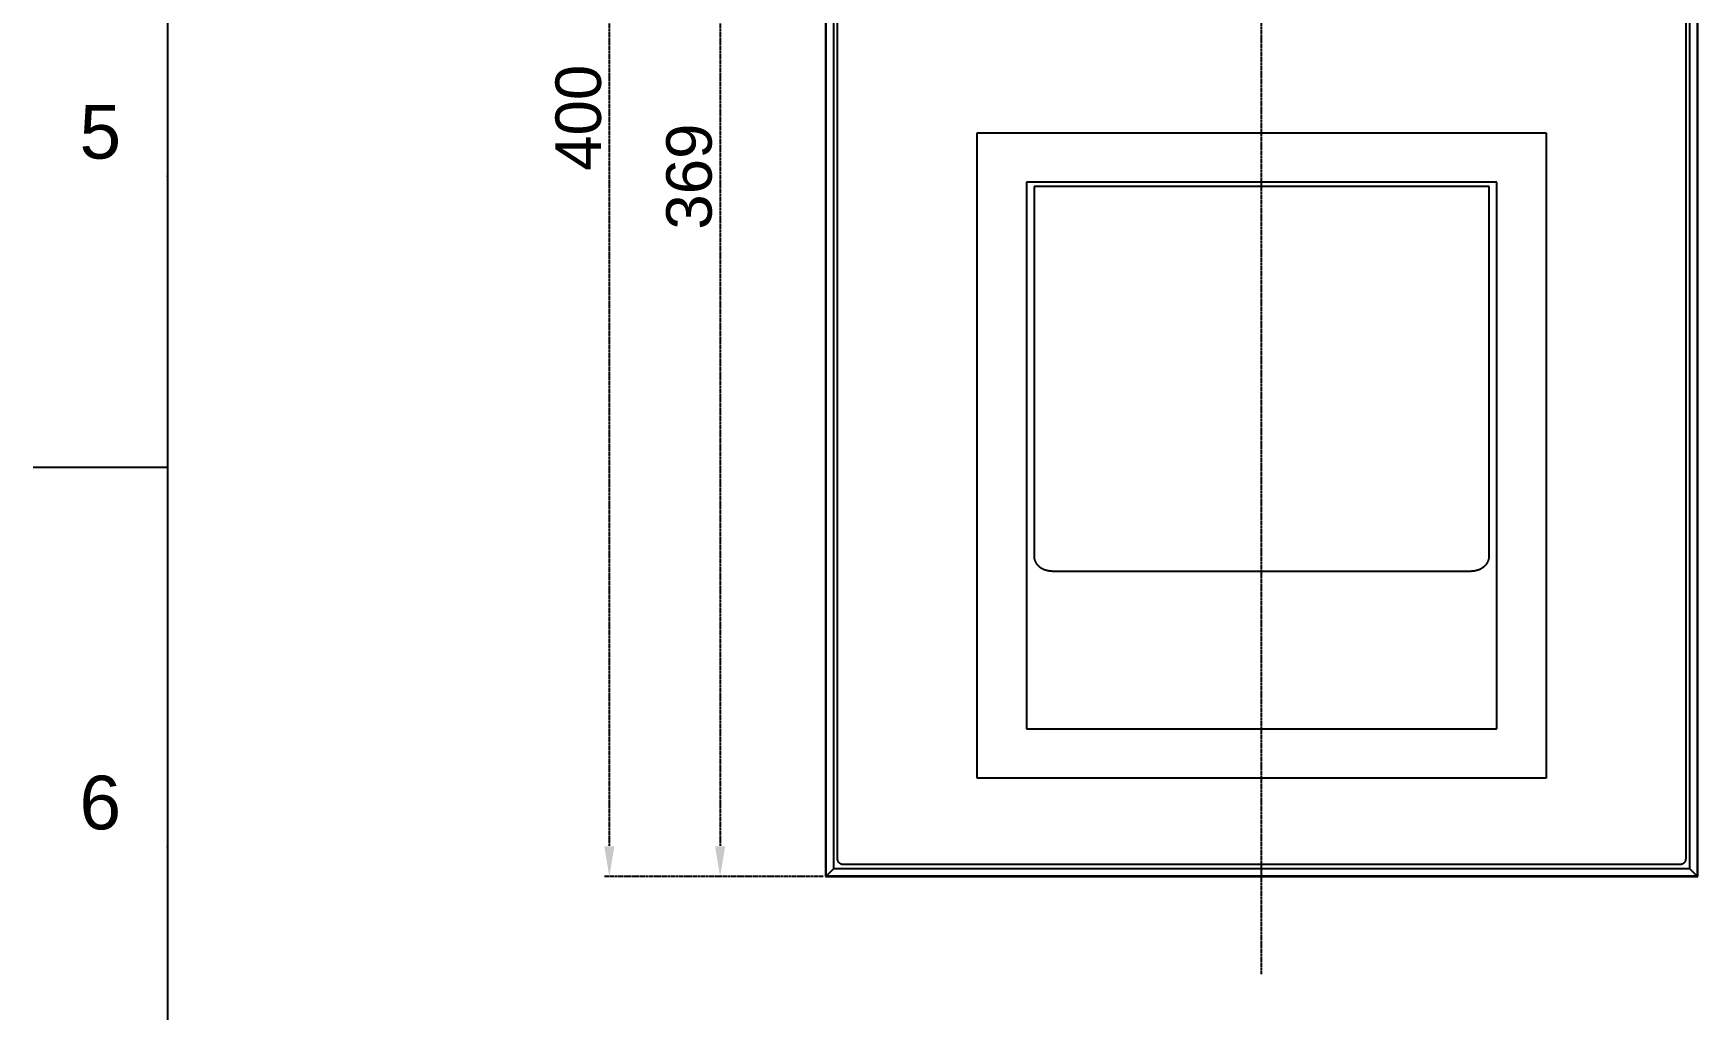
# Model space of a CAD drawing. Header units: millimetres. Extents: x 3663 to 4713, y -1 to 1484.
# Drawn here: x 3663 to 4102, y 422 to 679.3 of the extents above; entities that cross this region are included whole.
import ezdxf

# ---------------------------------------------------------------- set-up
doc = ezdxf.new("R2010")
doc.units = ezdxf.units.MM
doc.header["$LTSCALE"] = 0.1
doc.linetypes.add('CENTER', pattern=[0.6, 0.375, -0.075, 0.075, -0.075])
doc.layers.add('______', color=1, linetype='CENTER')
doc.layers.add('__________', color=255, linetype='Continuous')
doc.styles.get("Standard").update_dxf_attribs({"font": 'arial.ttf'})
doc.dimstyles.new('ISO-25', dxfattribs={"dimtxt": 12, "dimasz": 8, "dimexe": 1.25, "dimexo": 0.625, "dimgap": 2, "dimtad": 1, "dimtxsty": 'Standard', "dimcen": 2.5, "dimadec": 0, "dimazin": 0, "dimtfac": 1, "dimtmove": 0, "dimatfit": 3, "dimfxl": 1, "dimarcsym": 0})

# ---------------------------------------------------------------- blocks, each defined once
blk = doc.blocks.new('*D25')
at = {"layer": '______', "color": 0, "lineweight": -2, "transparency": 16777216}
for p, q in [((3936.34, 826.04), (3842.91, 826.04)), ((3844.16, 818.04), (3844.16, 465.04)), ((3871.34, 457.04), (3842.91, 457.04))]:
    blk.add_line(p, q, dxfattribs=at)
at = {"layer": '______', "color": 0, "transparency": 16777216}
for points in [[(3842.83, 818.04), (3845.49, 818.04), (3844.16, 826.04)], [(3842.83, 465.04), (3845.49, 465.04), (3844.16, 457.04)]]:
    blk.add_solid(points, dxfattribs=at)
at = {"layer": 'Defpoints', "color": 0, "transparency": 16777216}
for p in [(3936.96, 826.04), (3844.16, 457.04), (3871.96, 457.04)]:
    blk.add_point(p, dxfattribs=at)
at = {"layer": '______', "color": 0, "transparency": 16777216, "insert": (3836.03, 641.54), "char_height": 12, "attachment_point": 5, "rotation": 90}
blk.add_mtext('369', dxfattribs=at)
blk = doc.blocks.new('*D26')
at = {"layer": '______', "color": 0, "lineweight": -2, "transparency": 16777216}
for p, q in [((3871.34, 857.04), (3813.69, 857.04)), ((3814.94, 849.04), (3814.94, 465.04)), ((3871.34, 457.04), (3813.69, 457.04))]:
    blk.add_line(p, q, dxfattribs=at)
at = {"layer": '______', "color": 0, "transparency": 16777216}
for points in [[(3813.61, 849.04), (3816.28, 849.04), (3814.94, 857.04)], [(3813.61, 465.04), (3816.28, 465.04), (3814.94, 457.04)]]:
    blk.add_solid(points, dxfattribs=at)
at = {"layer": 'Defpoints', "color": 0, "transparency": 16777216}
for p in [(3871.96, 857.04), (3814.94, 457.04), (3871.96, 457.04)]:
    blk.add_point(p, dxfattribs=at)
at = {"layer": '______', "color": 0, "transparency": 16777216, "insert": (3806.82, 657.04), "char_height": 12, "attachment_point": 5, "rotation": 90}
blk.add_mtext('400', dxfattribs=at)

msp = doc.modelspace()

# ---------------------------------------------------------------- linework, layer by layer
for p, q in [((3698.388, 1448.705), (3698.388, 34.564)), ((3698.388, 564.867), (3663.034, 564.867))]:
    msp.add_line(p, q)
for p in [(3698.388, 641.634), (3698.388, 464.867)]:
    msp.add_point(p)
at = {"layer": '______', "color": 1}
msp.add_line((3986.964, 431.355), (3986.964, 869.387), dxfattribs=at)
at = {"layer": '__________'}
for p, q in [((3871.964, 857.041), (3871.964, 457.041)), ((3872.103, 457.181), (3872.103, 856.902)), ((4101.824, 856.902), (4101.824, 457.181)), ((4101.964, 457.041), (4101.964, 857.041)), ((3874.138, 459.216), (3874.138, 854.867)), ((3875.138, 461.68), (3875.138, 852.367)), ((4098.789, 852.403), (4098.789, 461.716)), ((4099.789, 854.867), (4099.789, 459.216)), ((3911.964, 653.041), (4061.964, 653.041)), ((3911.964, 483.041), (3911.964, 653.041)), ((4061.964, 653.041), (4061.964, 483.041)), ((3924.964, 640.041), (3924.964, 496.041)), ((4048.964, 640.041), (3924.964, 640.041)), ((4046.964, 638.941), (3926.964, 638.94)), ((3926.964, 638.94), (3926.964, 541.399)), ((4046.964, 541.399), (4046.964, 638.941)), ((4048.964, 496.041), (4048.964, 640.041)), ((3926.964, 541.399), (3926.965, 541.303)), ((3926.965, 541.303), (3926.97, 541.206)), ((3926.97, 541.206), (3926.977, 541.111)), ((3926.977, 541.111), (3926.988, 541.015)), ((3926.988, 541.015), (3927.001, 540.92)), ((3927.001, 540.92), (3927.018, 540.825)), ((3927.018, 540.825), (3927.037, 540.731)), ((3927.037, 540.731), (3927.059, 540.638)), ((3927.059, 540.638), (3927.084, 540.546)), ((3927.084, 540.546), (3927.112, 540.456)), ((3927.112, 540.456), (3927.142, 540.367)), ((3927.142, 540.367), (3927.175, 540.278)), ((3927.175, 540.278), (3927.211, 540.19)), ((3927.211, 540.19), (3927.249, 540.104)), ((3927.249, 540.104), (3927.289, 540.018)), ((3927.289, 540.018), (3927.332, 539.934)), ((3927.332, 539.934), (3927.381, 539.845)), ((4046.546, 539.845), (4046.595, 539.934)), ((4046.595, 539.934), (4046.638, 540.019)), ((4046.638, 540.019), (4046.679, 540.105)), ((4046.679, 540.105), (4046.717, 540.193)), ((4046.717, 540.193), (4046.753, 540.281)), ((4046.753, 540.281), (4046.786, 540.371)), ((4046.786, 540.371), (4046.817, 540.461)), ((4046.817, 540.461), (4046.844, 540.552)), ((4046.844, 540.552), (4046.869, 540.645)), ((4046.869, 540.645), (4046.891, 540.737)), ((4046.891, 540.737), (4046.911, 540.831)), ((4046.911, 540.831), (4046.927, 540.925)), ((4046.927, 540.925), (4046.94, 541.019)), ((4046.94, 541.019), (4046.951, 541.114)), ((4046.951, 541.114), (4046.958, 541.209)), ((4046.958, 541.209), (4046.962, 541.304)), ((4046.962, 541.304), (4046.964, 541.399)), ((3927.381, 539.845), (3927.433, 539.756)), ((3927.433, 539.756), (3927.488, 539.67)), ((3927.488, 539.67), (3927.545, 539.585)), ((3927.545, 539.585), (3927.605, 539.502)), ((3927.605, 539.502), (3927.667, 539.421)), ((3927.667, 539.421), (3927.731, 539.341)), ((3927.731, 539.341), (3927.797, 539.263)), ((3927.797, 539.263), (3927.866, 539.187)), ((3927.866, 539.187), (3927.936, 539.112)), ((3927.936, 539.112), (3928.009, 539.04)), ((3928.009, 539.04), (3928.083, 538.969)), ((3928.083, 538.969), (3928.159, 538.9)), ((3928.159, 538.9), (3928.236, 538.833)), ((3928.236, 538.833), (3928.315, 538.768)), ((3928.315, 538.768), (3928.396, 538.704)), ((3928.396, 538.704), (3928.488, 538.635)), ((3928.488, 538.635), (3928.583, 538.568)), ((3928.583, 538.568), (3928.679, 538.504)), ((3928.679, 538.504), (3928.776, 538.442)), ((3928.776, 538.442), (3928.875, 538.382)), ((3928.875, 538.382), (3928.975, 538.324)), ((3928.975, 538.324), (3929.077, 538.269)), ((3929.077, 538.269), (3929.18, 538.217)), ((3929.18, 538.217), (3929.284, 538.166)), ((3929.284, 538.166), (3929.389, 538.118)), ((3929.389, 538.118), (3929.495, 538.072)), ((3929.495, 538.072), (3929.602, 538.028)), ((3929.602, 538.028), (3929.71, 537.986)), ((3929.71, 537.986), (3929.819, 537.947)), ((3929.819, 537.947), (3929.928, 537.909)), ((3929.928, 537.909), (3930.038, 537.874)), ((3930.038, 537.874), (3930.155, 537.839)), ((3930.155, 537.839), (3930.273, 537.806)), ((3930.273, 537.806), (3930.391, 537.776)), ((3930.391, 537.776), (3930.51, 537.748)), ((3930.51, 537.748), (3930.629, 537.722)), ((3930.629, 537.722), (3930.749, 537.699)), ((3930.749, 537.699), (3930.869, 537.678)), ((3930.869, 537.678), (3930.99, 537.659)), ((3930.99, 537.659), (3931.111, 537.642)), ((3931.111, 537.642), (3931.232, 537.628)), ((3931.232, 537.628), (3931.354, 537.616)), ((3931.354, 537.616), (3931.475, 537.606)), ((3931.475, 537.606), (3931.597, 537.598)), ((3931.597, 537.598), (3931.719, 537.593)), ((3931.719, 537.593), (3931.841, 537.59)), ((3931.841, 537.59), (3931.964, 537.588)), ((3931.964, 537.588), (4041.964, 537.588)), ((4041.964, 537.588), (4042.086, 537.59)), ((4042.086, 537.59), (4042.208, 537.593)), ((4042.208, 537.593), (4042.33, 537.598)), ((4042.33, 537.598), (4042.452, 537.606)), ((4042.452, 537.606), (4042.574, 537.616)), ((4042.574, 537.616), (4042.696, 537.628)), ((4042.696, 537.628), (4042.818, 537.643)), ((4042.818, 537.643), (4042.939, 537.659)), ((4042.939, 537.659), (4043.059, 537.678)), ((4043.059, 537.678), (4043.179, 537.699)), ((4043.179, 537.699), (4043.299, 537.723)), ((4043.299, 537.723), (4043.418, 537.748)), ((4043.418, 537.748), (4043.536, 537.776)), ((4043.536, 537.776), (4043.654, 537.807)), ((4043.654, 537.807), (4043.772, 537.839)), ((4043.772, 537.839), (4043.889, 537.874)), ((4043.889, 537.874), (4043.999, 537.909)), ((4043.999, 537.909), (4044.108, 537.947)), ((4044.108, 537.947), (4044.217, 537.986)), ((4044.217, 537.986), (4044.325, 538.028)), ((4044.325, 538.028), (4044.432, 538.072)), ((4044.432, 538.072), (4044.538, 538.118)), ((4044.538, 538.118), (4044.643, 538.166)), ((4044.643, 538.166), (4044.747, 538.217)), ((4044.747, 538.217), (4044.85, 538.269)), ((4044.85, 538.269), (4044.952, 538.324)), ((4044.952, 538.324), (4045.052, 538.382)), ((4045.052, 538.382), (4045.151, 538.442)), ((4045.151, 538.442), (4045.248, 538.504)), ((4045.248, 538.504), (4045.344, 538.568)), ((4045.344, 538.568), (4045.438, 538.635)), ((4045.438, 538.635), (4045.531, 538.704)), ((4045.531, 538.704), (4045.612, 538.768)), ((4045.612, 538.768), (4045.691, 538.833)), ((4045.691, 538.833), (4045.768, 538.9)), ((4045.768, 538.9), (4045.844, 538.969)), ((4045.844, 538.969), (4045.919, 539.04)), ((4045.919, 539.04), (4045.991, 539.112)), ((4045.991, 539.112), (4046.061, 539.187)), ((4046.061, 539.187), (4046.13, 539.263)), ((4046.13, 539.263), (4046.196, 539.341)), ((4046.196, 539.341), (4046.26, 539.421)), ((4046.26, 539.421), (4046.322, 539.502)), ((4046.322, 539.502), (4046.382, 539.585)), ((4046.382, 539.585), (4046.439, 539.67)), ((4046.439, 539.67), (4046.494, 539.757)), ((4046.494, 539.757), (4046.546, 539.845)), ((3924.964, 496.041), (4048.964, 496.041)), ((4061.964, 483.041), (3911.964, 483.041)), ((3875.14, 461.644), (3875.138, 461.68)), ((3875.142, 461.608), (3875.14, 461.644)), ((3875.145, 461.571), (3875.142, 461.608)), ((3875.149, 461.535), (3875.145, 461.571)), ((3875.154, 461.499), (3875.149, 461.535)), ((3875.16, 461.462), (3875.154, 461.499)), ((3875.166, 461.426), (3875.16, 461.462)), ((3875.174, 461.39), (3875.166, 461.426)), ((3875.182, 461.354), (3875.174, 461.39)), ((3875.192, 461.318), (3875.182, 461.354)), ((3875.202, 461.282), (3875.192, 461.318)), ((3875.213, 461.247), (3875.202, 461.282)), ((3875.225, 461.211), (3875.213, 461.247)), ((3875.238, 461.176), (3875.225, 461.211)), ((3875.252, 461.142), (3875.238, 461.176)), ((3875.267, 461.108), (3875.252, 461.142)), ((3875.282, 461.074), (3875.267, 461.108)), ((3875.299, 461.04), (3875.282, 461.074)), ((3875.316, 461.007), (3875.299, 461.04)), ((3875.334, 460.975), (3875.316, 461.007)), ((3875.353, 460.943), (3875.334, 460.975)), ((3875.372, 460.911), (3875.353, 460.943)), ((3875.392, 460.88), (3875.372, 460.911)), ((3875.413, 460.85), (3875.392, 460.88)), ((4098.535, 460.88), (4098.514, 460.85)), ((4098.555, 460.911), (4098.535, 460.88)), ((4098.574, 460.943), (4098.555, 460.911)), ((4098.593, 460.975), (4098.574, 460.943)), ((4098.611, 461.007), (4098.593, 460.975)), ((4098.628, 461.04), (4098.611, 461.007)), ((4098.645, 461.074), (4098.628, 461.04)), ((4098.66, 461.108), (4098.645, 461.074)), ((4098.675, 461.142), (4098.66, 461.108)), ((4098.689, 461.176), (4098.675, 461.142)), ((4098.702, 461.211), (4098.689, 461.176)), ((4098.714, 461.247), (4098.702, 461.211)), ((4098.725, 461.282), (4098.714, 461.247)), ((4098.735, 461.318), (4098.725, 461.282)), ((4098.745, 461.354), (4098.735, 461.318)), ((4098.753, 461.39), (4098.745, 461.354)), ((4098.761, 461.426), (4098.753, 461.39)), ((4098.767, 461.462), (4098.761, 461.426)), ((4098.773, 461.499), (4098.767, 461.462)), ((4098.778, 461.535), (4098.773, 461.499)), ((4098.782, 461.571), (4098.778, 461.535)), ((4098.785, 461.608), (4098.782, 461.571)), ((4098.787, 461.644), (4098.785, 461.608)), ((4098.789, 461.68), (4098.787, 461.644)), ((4098.789, 461.716), (4098.789, 461.68)), ((3871.964, 457.041), (4101.964, 457.041)), ((3872.103, 457.181), (3874.138, 459.216)), ((4101.824, 457.181), (3872.103, 457.181)), ((3874.138, 459.216), (4099.789, 459.216)), ((3875.435, 460.82), (3875.413, 460.85)), ((3875.457, 460.791), (3875.435, 460.82)), ((3875.48, 460.762), (3875.457, 460.791)), ((3875.504, 460.735), (3875.48, 460.762)), ((3875.528, 460.707), (3875.504, 460.735)), ((3875.552, 460.681), (3875.528, 460.707)), ((3875.577, 460.655), (3875.552, 460.681)), ((3875.603, 460.63), (3875.577, 460.655)), ((3875.629, 460.606), (3875.603, 460.63)), ((3875.657, 460.581), (3875.629, 460.606)), ((3875.684, 460.558), (3875.657, 460.581)), ((3875.713, 460.535), (3875.684, 460.558)), ((3875.742, 460.513), (3875.713, 460.535)), ((3875.772, 460.491), (3875.742, 460.513)), ((3875.802, 460.47), (3875.772, 460.491)), ((3875.833, 460.45), (3875.802, 460.47)), ((3875.865, 460.431), (3875.833, 460.45)), ((3875.897, 460.412), (3875.865, 460.431)), ((3875.929, 460.394), (3875.897, 460.412)), ((3875.962, 460.377), (3875.929, 460.394)), ((3875.996, 460.36), (3875.962, 460.377)), ((3876.03, 460.345), (3875.996, 460.36)), ((3876.064, 460.33), (3876.03, 460.345)), ((3876.099, 460.316), (3876.064, 460.33)), ((3876.133, 460.303), (3876.099, 460.316)), ((3876.169, 460.291), (3876.133, 460.303)), ((3876.204, 460.28), (3876.169, 460.291)), ((3876.24, 460.27), (3876.204, 460.28)), ((3876.276, 460.26), (3876.24, 460.27)), ((3876.312, 460.252), (3876.276, 460.26)), ((3876.348, 460.244), (3876.312, 460.252)), ((3876.384, 460.238), (3876.348, 460.244)), ((3876.421, 460.232), (3876.384, 460.238)), ((3876.457, 460.227), (3876.421, 460.232)), ((3876.493, 460.223), (3876.457, 460.227)), ((3876.53, 460.22), (3876.493, 460.223)), ((3876.566, 460.218), (3876.53, 460.22)), ((3876.602, 460.216), (3876.566, 460.218)), ((3876.638, 460.216), (3876.602, 460.216)), ((4097.325, 460.216), (3876.638, 460.216)), ((3938.964, 460.233), (3938.964, 460.266)), ((4034.964, 460.233), (3938.964, 460.233)), ((3939.077, 460.266), (3939.077, 460.233)), ((4034.85, 460.233), (4034.85, 460.266)), ((4097.361, 460.218), (4097.325, 460.216)), ((4097.397, 460.22), (4097.361, 460.218)), ((4097.434, 460.223), (4097.397, 460.22)), ((4097.47, 460.227), (4097.434, 460.223)), ((4097.506, 460.232), (4097.47, 460.227)), ((4097.543, 460.238), (4097.506, 460.232)), ((4097.579, 460.244), (4097.543, 460.238)), ((4097.615, 460.252), (4097.579, 460.244)), ((4097.651, 460.26), (4097.615, 460.252)), ((4097.687, 460.27), (4097.651, 460.26)), ((4097.723, 460.28), (4097.687, 460.27)), ((4097.758, 460.291), (4097.723, 460.28)), ((4097.794, 460.303), (4097.758, 460.291)), ((4097.829, 460.316), (4097.794, 460.303)), ((4097.863, 460.33), (4097.829, 460.316)), ((4097.897, 460.345), (4097.863, 460.33)), ((4097.931, 460.36), (4097.897, 460.345)), ((4097.965, 460.377), (4097.931, 460.36)), ((4097.998, 460.394), (4097.965, 460.377)), ((4098.03, 460.412), (4097.998, 460.394)), ((4098.062, 460.431), (4098.03, 460.412)), ((4098.094, 460.45), (4098.062, 460.431)), ((4098.125, 460.47), (4098.094, 460.45)), ((4098.155, 460.491), (4098.125, 460.47)), ((4098.185, 460.513), (4098.155, 460.491)), ((4098.214, 460.535), (4098.185, 460.513)), ((4098.243, 460.558), (4098.214, 460.535)), ((4098.27, 460.581), (4098.243, 460.558)), ((4098.298, 460.606), (4098.27, 460.581)), ((4098.324, 460.63), (4098.298, 460.606)), ((4098.35, 460.655), (4098.324, 460.63)), ((4098.375, 460.681), (4098.35, 460.655)), ((4098.399, 460.707), (4098.375, 460.681)), ((4098.423, 460.735), (4098.399, 460.707)), ((4098.447, 460.762), (4098.423, 460.735)), ((4098.47, 460.791), (4098.447, 460.762)), ((4098.492, 460.82), (4098.47, 460.791)), ((4098.514, 460.85), (4098.492, 460.82)), ((4099.789, 459.216), (4101.824, 457.181))]:
    msp.add_line(p, q, dxfattribs=at)

# ---------------------------------------------------------------- texts
at = {"char_height": 14.141, "attachment_point": 5}
for s, insert in [('5', (3680.711, 653.251)), ('6', (3680.711, 476.483))]:
    msp.add_mtext_dynamic_manual_height_columns(s, width=50, gutter_width=12.5, heights=[0], dxfattribs=dict(at, insert=insert))

# ---------------------------------------------------------------- dimensions: what is measured, and where the dimension line sits
at = {"layer": '______', "color": 3}
for base, p1, picture, middle in [((3814.944, 457.041), (3871.964, 857.041), '*D26', (3806.817, 657.041)), ((3844.159, 457.041), (3936.964, 826.041), '*D25', (3836.028, 641.541))]:
    dim = msp.add_linear_dim(base=base, p1=p1, p2=(3871.964, 457.041), angle=90, dimstyle='ISO-25', dxfattribs=at)
    dim.commit()
    dim.dimension.update_dxf_attribs({"geometry": picture, "text_midpoint": middle})

doc.saveas('drawing.dxf')
